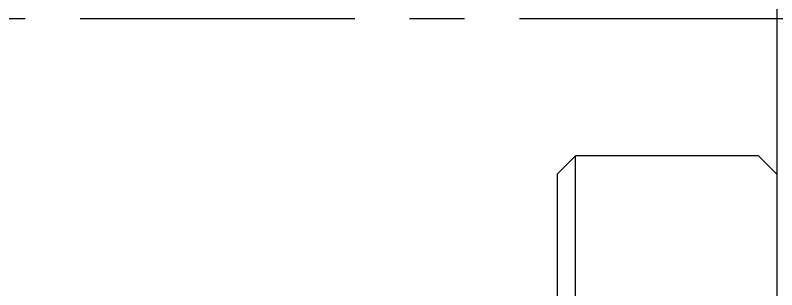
# Model space of a CAD drawing. Extents: x -805 to -78, y -172 to 306.
# Drawn here: x -649.75 to -628.95, y -104.57 to -97.07 of the extents above; entities that cross this region are included whole.
import ezdxf

# ---------------------------------------------------------------- set-up
doc = ezdxf.new("R2010")
doc.units = 0
doc.linetypes.add('CENTER', pattern=[12, 7.5, -1.5, 1.5, -1.5])
doc.linetypes.add('CONTINOUS', pattern=[0])
doc.layers.get('0').update_dxf_attribs({"linetype": 'CONTINUOUS'})
doc.layers.add('CENTER', color=1, linetype='CENTER')

msp = doc.modelspace()

# ---------------------------------------------------------------- linework, layer by layer
at = {"color": 7, "linetype": 'CONTINOUS'}
for p, q in [((-628.95, -59.158), (-628.95, -135.158)), ((-634.95, -101.408), (-634.45, -100.908)), ((-634.45, -128.408), (-634.45, -100.908)), ((-629.45, -100.908), (-634.45, -100.908)), ((-629.45, -100.908), (-628.95, -101.408)), ((-634.95, -101.408), (-634.95, -127.908))]:
    msp.add_line(p, q, dxfattribs=at)
at = {"layer": 'CENTER', "color": 1, "linetype": 'CENTER'}
msp.add_line((-671.978, -97.158), (-82.022, -97.158), dxfattribs=at)

doc.saveas('drawing.dxf')
